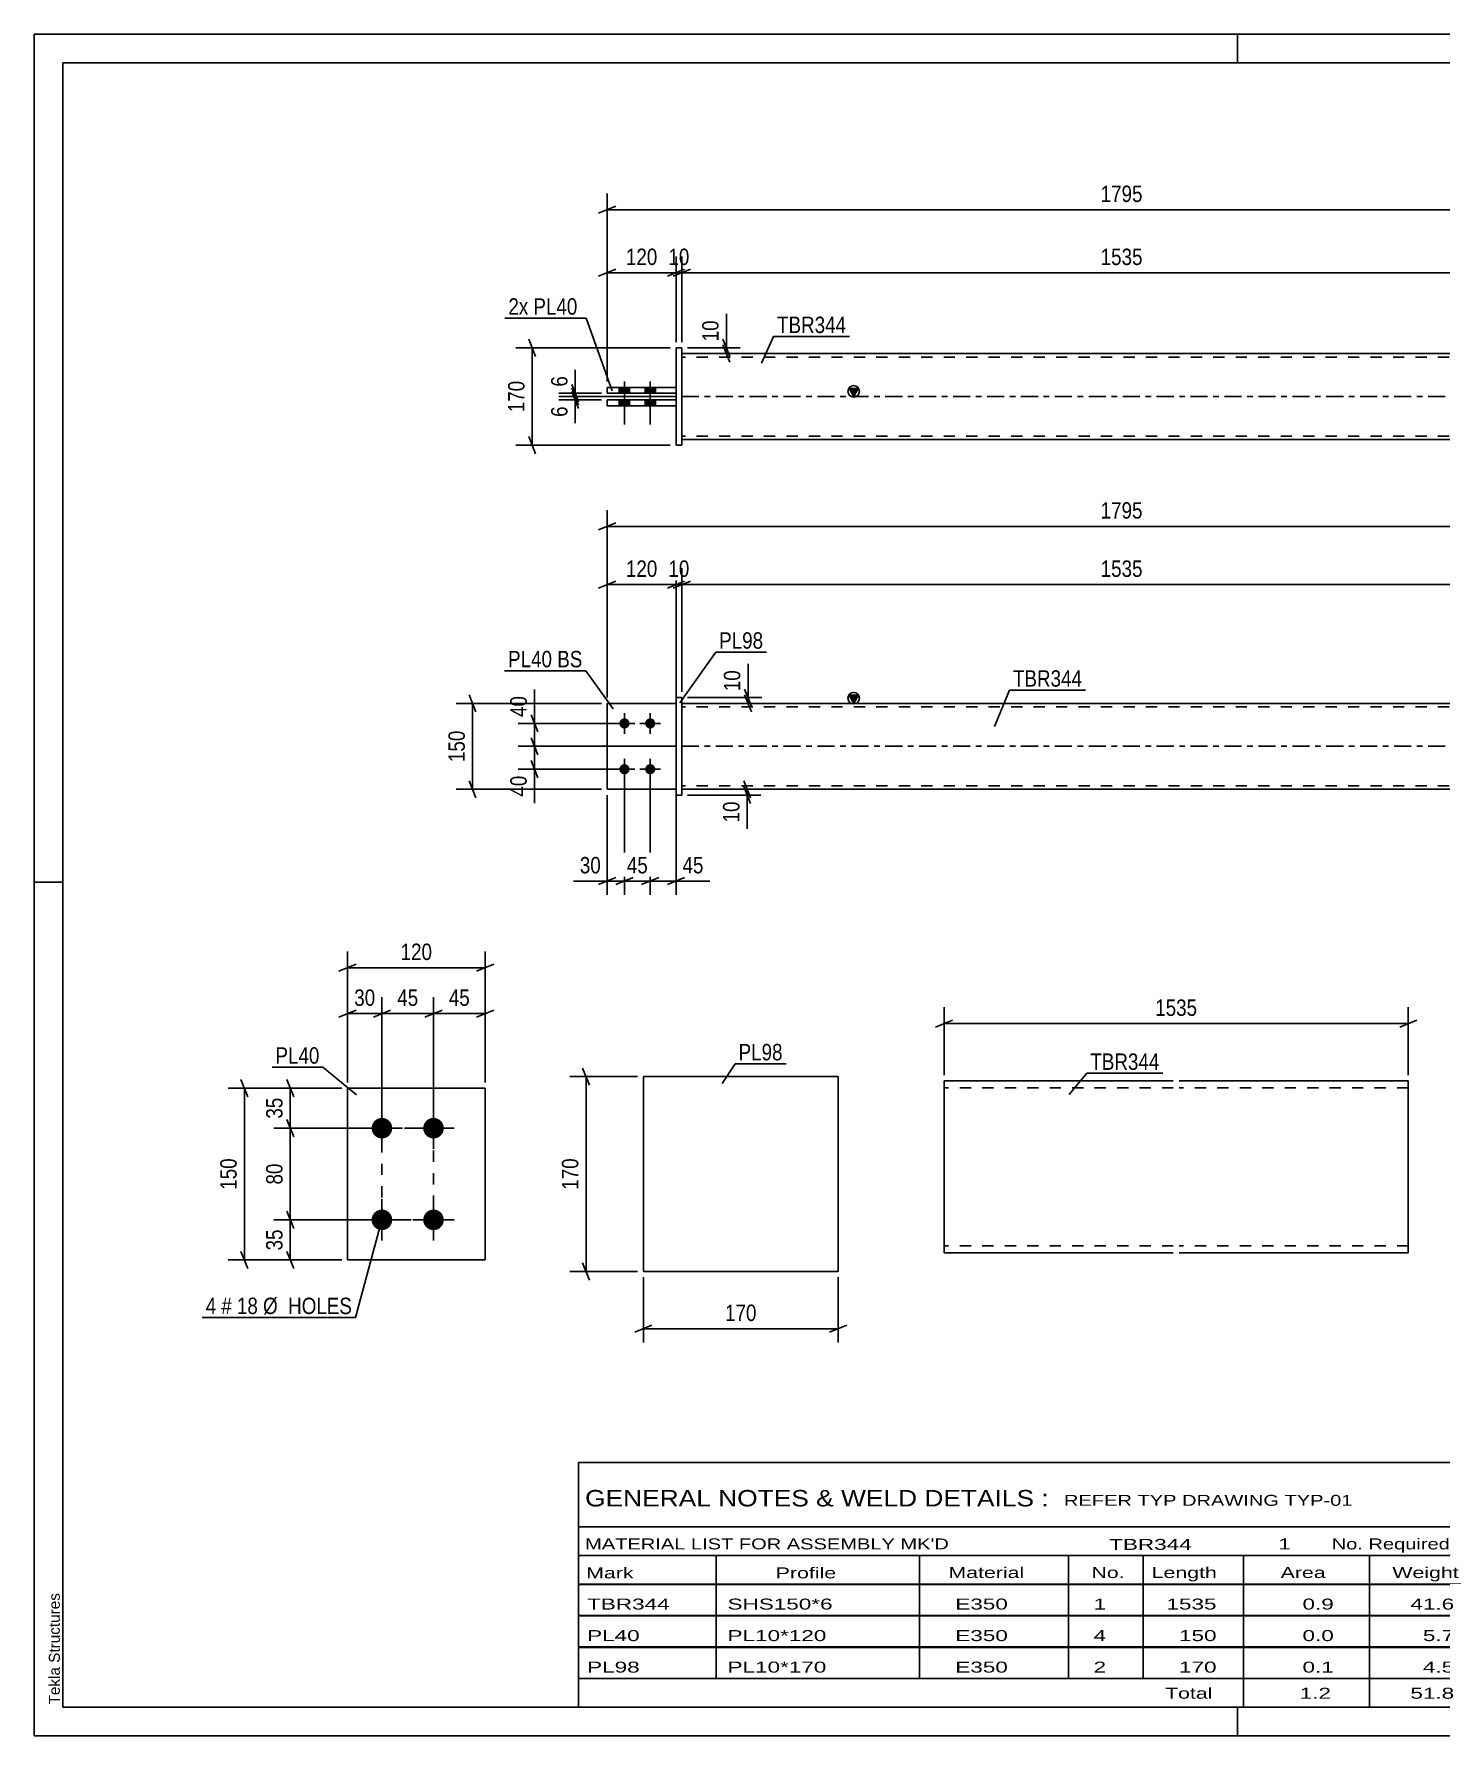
# Model space of a CAD drawing. Header units: millimetres. Extents: x 0 to 420, y 0 to 297.
# Drawn here: x 0 to 245.5, y 0 to 297 of the extents above; entities that cross this region are included whole.
import ezdxf

# ---------------------------------------------------------------- set-up
doc = ezdxf.new("R2010")
doc.units = ezdxf.units.MM
doc.linetypes.add('DXK_LINE_DOT2', pattern=[3.9198, 1.9599, -1.9599])
doc.linetypes.add('DXK_LINE_DOT3', pattern=[5.9187, 2.979, -0.9799, 0.9799, -0.9799])
doc.styles.add('Arial', font='ARIAL.TTF', dxfattribs={"height": 0.2})
doc.styles.add('Arial Narrow', font='ARIALN.TTF', dxfattribs={"height": 0.2})

# ---------------------------------------------------------------- blocks, each defined once
blk = doc.blocks.new('Unknown-581590657-1127')
at = {"color": 5, "linetype": 'Continuous'}
for p, q in [((420, 297), (0, 297)), ((0, 297), (0, 0)), ((0, 292), (0, 297)), ((210, 292), (210, 297)), ((415, 292), (5, 292)), ((5, 292), (5, 5)), ((5, 149), (0, 149)), ((0, 0), (0, 5)), ((5, 5), (415, 5)), ((210, 0), (210, 5)), ((0, 0), (420, 0))]:
    blk.add_line(p, q, dxfattribs=at)
at = {"color": 174, "linetype": 'Continuous', "style": 'Arial'}
blk.add_text('Tekla Structures', height=1.9102, rotation=90, dxfattribs=at).set_placement((4.5, 5.5))
blk = doc.blocks.new('Part-581590657-1420 - 1364')
at = {"color": 7, "linetype": 'DXK_LINE_DOT2'}
for p, q in [((112.01, 180.2), (100.01, 180.2)), ((100.01, 180.2), (100.01, 165.2)), ((112.01, 165.2), (112.01, 180.2)), ((100.01, 165.2), (112.01, 165.2))]:
    blk.add_line(p, q, dxfattribs=at)
blk = doc.blocks.new('Bolt-581590657-1378 - 1364')
at = {"linetype": 'Continuous'}
for points in [[(103.01, 175.8, -1), (103.01, 177.6, -1)], [(107.51, 175.8, -1), (107.51, 177.6, -1)], [(103.01, 167.8, -1), (103.01, 169.6, -1)], [(107.51, 167.8, -1), (107.51, 169.6, -1)]]:
    blk.add_hatch(color=1, dxfattribs=at).paths.add_polyline_path(points)
at = {"color": 1, "linetype": 'Continuous'}
for p, q in [((103.01, 174.9), (103.01, 178.5)), ((107.51, 174.9), (107.51, 178.5)), ((104.81, 176.7), (101.21, 176.7)), ((109.31, 176.7), (105.71, 176.7)), ((103.01, 166.9), (103.01, 170.5)), ((107.51, 166.9), (107.51, 170.5)), ((104.81, 168.7), (101.21, 168.7)), ((109.31, 168.7), (105.71, 168.7))]:
    blk.add_line(p, q, dxfattribs=at)
blk = doc.blocks.new('Part-581590657-1405 - 1364')
at = {"color": 2, "linetype": 'Continuous'}
for p, q in [((112.01, 164.2), (112.01, 181.2)), ((112.01, 181.2), (113.01, 181.2)), ((113.01, 164.2), (113.01, 181.2)), ((112.01, 164.2), (113.01, 164.2))]:
    blk.add_line(p, q, dxfattribs=at)
blk = doc.blocks.new('Part-581590657-1425 - 1364')
at = {"color": 2, "linetype": 'Continuous'}
for p, q in [((112.01, 180.2), (100.01, 180.2)), ((100.01, 180.2), (100.01, 165.2)), ((100.01, 165.2), (112.01, 165.2))]:
    blk.add_line(p, q, dxfattribs=at)
at = {"color": 7, "linetype": 'DXK_LINE_DOT2'}
blk.add_line((112.01, 165.2), (112.01, 180.2), dxfattribs=at)
blk = doc.blocks.new('Part-581590657-1440 - 1364')
at = {"linetype": 'Continuous'}
blk.add_hatch(color=2, dxfattribs=at).paths.add_polyline_path([(143.01, 180.2), (142.21, 181.6), (143.81, 181.6)])
at = {"color": 2, "linetype": 'Continuous'}
for p, q in [((143.01, 180.2), (142.21, 181.6)), ((142.21, 181.6), (143.81, 181.6)), ((143.81, 181.6), (143.01, 180.2)), ((113.01, 180.2), (266.51, 180.2)), ((266.51, 165.2), (113.01, 165.2))]:
    blk.add_line(p, q, dxfattribs=at)
at = {"color": 7, "linetype": 'DXK_LINE_DOT2'}
for p, q in [((113.01, 165.2), (113.01, 180.2)), ((266.51, 179.6), (113.01, 179.6)), ((266.51, 180.2), (266.51, 165.2)), ((266.51, 165.8), (113.01, 165.8))]:
    blk.add_line(p, q, dxfattribs=at)
at = {"color": 7, "linetype": 'DXK_LINE_DOT3'}
blk.add_line((113.01, 172.7), (266.51, 172.7), dxfattribs=at)
at = {"color": 2, "linetype": 'Continuous'}
blk.add_circle((143.01, 181.1), 1, dxfattribs=at)
blk = doc.blocks.new('Part-581590657-1793 - 1767')
at = {"color": 2, "linetype": 'Continuous'}
for p, q in [((100.01, 233.14), (112.01, 233.14)), ((100.01, 232.14), (100.01, 233.14)), ((112.01, 232.14), (100.01, 232.14))]:
    blk.add_line(p, q, dxfattribs=at)
at = {"color": 7, "linetype": 'DXK_LINE_DOT2'}
blk.add_line((112.01, 233.14), (112.01, 232.14), dxfattribs=at)
blk = doc.blocks.new('Part-581590657-1798 - 1767')
at = {"color": 2, "linetype": 'Continuous'}
for p, q in [((100.01, 234.34), (100.01, 235.34)), ((100.01, 235.34), (112.01, 235.34)), ((112.01, 234.34), (100.01, 234.34))]:
    blk.add_line(p, q, dxfattribs=at)
at = {"color": 7, "linetype": 'DXK_LINE_DOT2'}
blk.add_line((112.01, 235.34), (112.01, 234.34), dxfattribs=at)
blk = doc.blocks.new('Part-581590657-1773 - 1767')
at = {"linetype": 'Continuous'}
blk.add_hatch(color=2, dxfattribs=at).paths.add_polyline_path([(143.01, 233.74), (142.21, 235.14), (143.81, 235.14)])
at = {"color": 2, "linetype": 'Continuous'}
for p, q in [((113.01, 241.24), (266.51, 241.24)), ((143.01, 233.74), (142.21, 235.14)), ((142.21, 235.14), (143.81, 235.14)), ((143.81, 235.14), (143.01, 233.74)), ((113.01, 226.24), (266.51, 226.24))]:
    blk.add_line(p, q, dxfattribs=at)
at = {"color": 7, "linetype": 'DXK_LINE_DOT2'}
for p, q in [((113.01, 241.24), (113.01, 226.24)), ((266.51, 240.64), (113.01, 240.64)), ((266.51, 241.24), (266.51, 226.24)), ((266.51, 226.84), (113.01, 226.84))]:
    blk.add_line(p, q, dxfattribs=at)
at = {"color": 7, "linetype": 'DXK_LINE_DOT3'}
blk.add_line((113.01, 233.74), (266.51, 233.74), dxfattribs=at)
at = {"color": 2, "linetype": 'Continuous'}
blk.add_circle((143.01, 234.64), 1, dxfattribs=at)
blk = doc.blocks.new('Part-581590657-1799 - 1767')
at = {"color": 2, "linetype": 'Continuous'}
for p, q in [((112.01, 225.24), (112.01, 242.24)), ((112.01, 242.24), (113.01, 242.24)), ((113.01, 225.24), (113.01, 242.24)), ((112.01, 225.24), (113.01, 225.24))]:
    blk.add_line(p, q, dxfattribs=at)
blk = doc.blocks.new('Bolt-581590657-1801 - 1767')
at = {"linetype": 'Continuous'}
for points in [[(102.11, 234.34), (103.91, 234.34), (103.91, 235.34), (102.11, 235.34)], [(102.11, 234.34), (103.91, 234.34), (103.91, 235.34), (102.11, 235.34)], [(106.61, 234.34), (108.41, 234.34), (108.41, 235.34), (106.61, 235.34)], [(106.61, 234.34), (108.41, 234.34), (108.41, 235.34), (106.61, 235.34)], [(102.11, 232.14), (103.91, 232.14), (103.91, 233.14), (102.11, 233.14)], [(102.11, 232.14), (103.91, 232.14), (103.91, 233.14), (102.11, 233.14)], [(106.61, 232.14), (108.41, 232.14), (108.41, 233.14), (106.61, 233.14)], [(106.61, 232.14), (108.41, 232.14), (108.41, 233.14), (106.61, 233.14)]]:
    blk.add_hatch(color=1, dxfattribs=at).paths.add_polyline_path(points)
at = {"color": 1, "linetype": 'Continuous'}
for p, q in [((102.11, 235.34), (102.11, 234.34)), ((102.11, 235.34), (102.11, 234.34)), ((103.01, 236.34), (103.01, 228.84)), ((103.01, 236.34), (103.01, 228.84)), ((103.91, 235.34), (103.91, 234.34)), ((103.91, 235.34), (103.91, 234.34)), ((106.61, 235.34), (106.61, 234.34)), ((106.61, 235.34), (106.61, 234.34)), ((107.51, 236.34), (107.51, 228.84)), ((107.51, 236.34), (107.51, 228.84)), ((108.41, 235.34), (108.41, 234.34)), ((108.41, 235.34), (108.41, 234.34)), ((102.11, 233.14), (102.11, 232.14)), ((102.11, 233.14), (102.11, 232.14)), ((103.91, 233.14), (103.91, 232.14)), ((103.91, 233.14), (103.91, 232.14)), ((106.61, 233.14), (106.61, 232.14)), ((106.61, 233.14), (106.61, 232.14)), ((108.41, 233.14), (108.41, 232.14)), ((108.41, 233.14), (108.41, 232.14))]:
    blk.add_line(p, q, dxfattribs=at)
blk = doc.blocks.new('Bolt-581590657-2103 - 2040')
at = {"linetype": 'Continuous'}
for points in [[(60.7, 104.26, -1), (60.7, 107.86, -1)], [(69.7, 104.26, -1), (69.7, 107.86, -1)], [(60.7, 88.26, -1), (60.7, 91.86, -1)], [(69.7, 88.26, -1), (69.7, 91.86, -1)]]:
    blk.add_hatch(color=1, dxfattribs=at).paths.add_polyline_path(points)
at = {"color": 1, "linetype": 'Continuous'}
for p, q in [((60.7, 102.46), (60.7, 109.66)), ((69.7, 102.46), (69.7, 109.66)), ((64.3, 106.06), (57.1, 106.06)), ((73.3, 106.06), (66.1, 106.06)), ((60.7, 86.46), (60.7, 93.66)), ((69.7, 86.46), (69.7, 93.66)), ((64.3, 90.06), (57.1, 90.06)), ((73.3, 90.06), (66.1, 90.06))]:
    blk.add_line(p, q, dxfattribs=at)
blk = doc.blocks.new('Part-581590657-2108 - 2040')
at = {"color": 2, "linetype": 'Continuous'}
for p, q in [((78.7, 113.06), (54.7, 113.06)), ((54.7, 113.06), (54.7, 83.06)), ((78.7, 83.06), (78.7, 113.06)), ((54.7, 83.06), (78.7, 83.06))]:
    blk.add_line(p, q, dxfattribs=at)
blk = doc.blocks.new('Part-581590657-2231 - 2225')
at = {"color": 2, "linetype": 'Continuous'}
for p, q in [((106.31, 115.06), (140.31, 115.06)), ((106.31, 81.06), (106.31, 115.06)), ((140.31, 115.06), (140.31, 81.06)), ((140.31, 81.06), (106.31, 81.06))]:
    blk.add_line(p, q, dxfattribs=at)
blk = doc.blocks.new('Part-581590657-2256 - 2248')
at = {"color": 2, "linetype": 'Continuous'}
for p, q in [((158.77, 84.49), (158.77, 114.31)), ((158.77, 114.31), (198.77, 114.31)), ((199.77, 114.31), (239.77, 114.31)), ((239.77, 114.31), (239.77, 114.12)), ((239.77, 114.12), (239.77, 111.91)), ((239.77, 84.31), (239.77, 111.91)), ((158.77, 84.31), (158.77, 84.49)), ((158.77, 84.31), (198.77, 84.31)), ((199.77, 84.31), (239.77, 84.31))]:
    blk.add_line(p, q, dxfattribs=at)
at = {"color": 7, "linetype": 'DXK_LINE_DOT2'}
for p, q in [((198.77, 113.11), (158.77, 113.11)), ((239.77, 113.11), (199.77, 113.11)), ((239.77, 111.91), (239.77, 113.6)), ((158.77, 85.51), (158.77, 85.6)), ((198.77, 85.51), (158.77, 85.51)), ((239.77, 85.51), (199.77, 85.51)), ((239.77, 85.51), (239.77, 85.6))]:
    blk.add_line(p, q, dxfattribs=at)
blk = doc.blocks.new('Rectangle-581590657-2210 - 2040')
at = {"color": 1, "linetype": 'DXK_LINE_DOT2'}
blk.add_lwpolyline([(60.7, 106.06), (69.7, 106.06), (69.7, 90.06), (60.7, 90.06), (60.7, 106.06)], close=True, dxfattribs=at)
blk = doc.blocks.new('StraightDimension-581590657-1609 - 1364')
at = {"color": 7, "linetype": 'Continuous'}
for p, q in [((112.01, 172.7), (84.46, 172.7)), ((86.71, 174.2), (87.91, 171.2)), ((87.31, 168.7), (87.31, 172.7)), ((87.91, 167.2), (86.71, 170.2)), ((102.01, 168.7), (84.46, 168.7))]:
    blk.add_line(p, q, dxfattribs=at)
at = {"color": 0}
blk.add_wipeout([(86.56, 168.17), (82.36, 168.17), (82.36, 163.32), (86.56, 163.32)], dxfattribs=at)
at = {"color": 7, "linetype": 'Continuous'}
blk.add_line((87.31, 168.7), (87.31, 162.79), dxfattribs=at)
blk.add_line((87.31, 168.7), (87.31, 162.79), dxfattribs=at)
at = {"color": 3, "style": 'Arial Narrow'}
blk.add_text('40', height=2.863, rotation=90.0002, dxfattribs=at).set_placement((85.96, 163.92))
blk = doc.blocks.new('StraightDimension-581590657-1600 - 1364')
at = {"color": 7, "linetype": 'Continuous'}
for p, q in [((114.01, 181.2), (126.97, 181.2)), ((123.97, 182.7), (125.17, 179.7)), ((125.17, 178.7), (123.97, 181.7)), ((124.57, 180.2), (124.57, 181.2)), ((114.01, 180.2), (126.97, 180.2))]:
    blk.add_line(p, q, dxfattribs=at)
at = {"color": 0}
blk.add_wipeout([(123.82, 186.58), (119.62, 186.58), (119.62, 181.72), (123.82, 181.72)], dxfattribs=at)
at = {"color": 7, "linetype": 'Continuous'}
blk.add_line((124.57, 181.2), (124.57, 187.1), dxfattribs=at)
blk.add_line((124.57, 181.2), (124.57, 187.1), dxfattribs=at)
at = {"color": 3, "style": 'Arial Narrow'}
blk.add_text('10', height=2.863, rotation=90.0002, dxfattribs=at).set_placement((123.22, 182.32))
blk = doc.blocks.new('StraightDimension-581590657-1560 - 1364')
at = {"color": 7, "linetype": 'Continuous'}
for p, q in [((103.01, 167.7), (103.01, 146.78)), ((100.01, 164.2), (100.01, 146.78)), ((98.51, 148.58), (101.51, 149.78)), ((100.01, 149.18), (103.01, 149.18)), ((104.51, 149.78), (101.51, 148.58))]:
    blk.add_line(p, q, dxfattribs=at)
at = {"color": 0}
blk.add_wipeout([(99.49, 149.93), (99.49, 154.13), (94.63, 154.13), (94.63, 149.93)], dxfattribs=at)
at = {"color": 7, "linetype": 'Continuous'}
blk.add_line((100.01, 149.18), (94.11, 149.18), dxfattribs=at)
blk.add_line((100.01, 149.18), (94.11, 149.18), dxfattribs=at)
at = {"color": 3, "style": 'Arial Narrow'}
blk.add_text('30', height=2.863, dxfattribs=at).set_placement((95.23, 150.53))
blk = doc.blocks.new('StraightDimension-581590657-1452 - 1364')
at = {"color": 7, "linetype": 'Continuous'}
for p, q in [((100.01, 181.2), (100.01, 203.77)), ((112.01, 181.2), (112.01, 203.77)), ((98.51, 200.32), (101.51, 201.52)), ((100.01, 200.92), (112.01, 200.92)), ((113.51, 201.52), (110.51, 200.32))]:
    blk.add_line(p, q, dxfattribs=at)
at = {"color": 0}
blk.add_wipeout([(109.35, 201.67), (109.35, 205.87), (102.67, 205.87), (102.67, 201.67)], dxfattribs=at)
at = {"color": 3, "style": 'Arial Narrow'}
blk.add_text('120', height=2.863, dxfattribs=at).set_placement((103.27, 202.27))
blk = doc.blocks.new('StraightDimension-581590657-1479 - 1364')
at = {"color": 7, "linetype": 'Continuous'}
for p, q in [((112.01, 181.2), (112.01, 203.77)), ((113.01, 182.2), (113.01, 203.77)), ((110.51, 200.32), (113.51, 201.52)), ((114.51, 201.52), (111.51, 200.32)), ((112.01, 200.92), (113.01, 200.92))]:
    blk.add_line(p, q, dxfattribs=at)
at = {"color": 0}
blk.add_wipeout([(114.94, 201.67), (114.94, 205.87), (110.08, 205.87), (110.08, 201.67)], dxfattribs=at)
at = {"color": 3, "style": 'Arial Narrow'}
blk.add_text('10', height=2.863, dxfattribs=at).set_placement((110.68, 202.27))
blk = doc.blocks.new('StraightDimension-581590657-1577 - 1364')
at = {"color": 7, "linetype": 'Continuous'}
for p, q in [((107.51, 167.7), (107.51, 146.78)), ((112.01, 164.2), (112.01, 146.78)), ((106.01, 148.58), (109.01, 149.78)), ((107.51, 149.18), (112.01, 149.18)), ((113.51, 149.78), (110.51, 148.58))]:
    blk.add_line(p, q, dxfattribs=at)
at = {"color": 0}
blk.add_wipeout([(117.39, 149.93), (117.39, 154.13), (112.54, 154.13), (112.54, 149.93)], dxfattribs=at)
at = {"color": 7, "linetype": 'Continuous'}
blk.add_line((112.01, 149.18), (117.92, 149.18), dxfattribs=at)
blk.add_line((112.01, 149.18), (117.92, 149.18), dxfattribs=at)
at = {"color": 3, "style": 'Arial Narrow'}
blk.add_text('45', height=2.863, dxfattribs=at).set_placement((113.14, 150.53))
blk = doc.blocks.new('StraightDimension-581590657-1496 - 1364')
at = {"color": 7, "linetype": 'Continuous'}
for p, q in [((113.01, 182.2), (113.01, 203.77)), ((266.51, 182.2), (266.51, 203.77)), ((114.51, 201.52), (111.51, 200.32)), ((113.01, 200.92), (266.51, 200.92)), ((265.01, 200.32), (268.01, 201.52))]:
    blk.add_line(p, q, dxfattribs=at)
at = {"color": 0}
blk.add_wipeout([(194.02, 201.67), (194.02, 205.87), (185.5, 205.87), (185.5, 201.67)], dxfattribs=at)
at = {"color": 3, "style": 'Arial Narrow'}
blk.add_text('1535', height=2.863, dxfattribs=at).set_placement((186.1, 202.27))
blk = doc.blocks.new('StraightDimension-581590657-1546 - 1364')
at = {"color": 7, "linetype": 'Continuous'}
for p, q in [((100.01, 181.2), (100.01, 213.94)), ((279.51, 181.2), (279.51, 213.94)), ((101.51, 211.69), (98.51, 210.49)), ((100.01, 211.09), (279.51, 211.09)), ((278.01, 210.49), (281.01, 211.69))]:
    blk.add_line(p, q, dxfattribs=at)
at = {"color": 0}
blk.add_wipeout([(194.02, 211.84), (194.02, 216.04), (185.5, 216.04), (185.5, 211.84)], dxfattribs=at)
at = {"color": 3, "style": 'Arial Narrow'}
blk.add_text('1795', height=2.863, dxfattribs=at).set_placement((186.1, 212.44))
blk = doc.blocks.new('StraightDimension-581590657-1570 - 1364')
at = {"color": 7, "linetype": 'Continuous'}
for p, q in [((103.01, 167.7), (103.01, 146.78)), ((107.51, 167.7), (107.51, 146.78)), ((101.51, 148.58), (104.51, 149.78)), ((103.01, 149.18), (107.51, 149.18)), ((109.01, 149.78), (106.01, 148.58))]:
    blk.add_line(p, q, dxfattribs=at)
at = {"color": 0}
blk.add_wipeout([(107.69, 149.93), (107.69, 154.13), (102.83, 154.13), (102.83, 149.93)], dxfattribs=at)
at = {"color": 3, "style": 'Arial Narrow'}
blk.add_text('45', height=2.863, dxfattribs=at).set_placement((103.43, 150.53))
blk = doc.blocks.new('StraightDimension-581590657-1591 - 1364')
at = {"color": 7, "linetype": 'Continuous'}
for p, q in [((123.82, 166.7), (125.02, 163.7)), ((114.01, 165.2), (126.82, 165.2)), ((114.01, 164.2), (126.82, 164.2)), ((125.02, 162.7), (123.82, 165.7)), ((124.42, 164.2), (124.42, 165.2))]:
    blk.add_line(p, q, dxfattribs=at)
at = {"color": 0}
blk.add_wipeout([(123.67, 163.67), (119.47, 163.67), (119.47, 158.82), (123.67, 158.82)], dxfattribs=at)
at = {"color": 7, "linetype": 'Continuous'}
blk.add_line((124.42, 164.2), (124.42, 158.29), dxfattribs=at)
blk.add_line((124.42, 164.2), (124.42, 158.29), dxfattribs=at)
at = {"color": 3, "style": 'Arial Narrow'}
blk.add_text('10', height=2.863, rotation=90.0002, dxfattribs=at).set_placement((123.07, 159.42))
blk = doc.blocks.new('StraightDimension-581590657-1626 - 1364')
at = {"color": 7, "linetype": 'Continuous'}
for p, q in [((102.01, 176.7), (84.46, 176.7)), ((86.71, 178.2), (87.91, 175.2)), ((87.31, 172.7), (87.31, 176.7)), ((112.01, 172.7), (84.46, 172.7)), ((87.91, 171.2), (86.71, 174.2))]:
    blk.add_line(p, q, dxfattribs=at)
at = {"color": 0}
blk.add_wipeout([(86.56, 182.08), (82.36, 182.08), (82.36, 177.22), (86.56, 177.22)], dxfattribs=at)
at = {"color": 7, "linetype": 'Continuous'}
blk.add_line((87.31, 176.7), (87.31, 182.6), dxfattribs=at)
blk.add_line((87.31, 176.7), (87.31, 182.6), dxfattribs=at)
at = {"color": 3, "style": 'Arial Narrow'}
blk.add_text('40', height=2.863, rotation=90.0002, dxfattribs=at).set_placement((85.96, 177.82))
blk = doc.blocks.new('StraightDimension-581590657-1689 - 1364')
at = {"color": 7, "linetype": 'Continuous'}
for p, q in [((77.11, 178.7), (75.91, 181.7)), ((99.01, 180.2), (73.66, 180.2)), ((76.51, 165.2), (76.51, 180.2)), ((75.91, 166.7), (77.11, 163.7)), ((99.01, 165.2), (73.66, 165.2))]:
    blk.add_line(p, q, dxfattribs=at)
at = {"color": 0}
blk.add_wipeout([(75.76, 176.04), (71.56, 176.04), (71.56, 169.36), (75.76, 169.36)], dxfattribs=at)
at = {"color": 3, "style": 'Arial Narrow'}
blk.add_text('150', height=2.863, rotation=90.0002, dxfattribs=at).set_placement((75.16, 169.96))
blk = doc.blocks.new('StraightDimension-581590657-1851 - 1767')
at = {"color": 7, "linetype": 'Continuous'}
for p, q in [((93.82, 235.84), (95.02, 232.84)), ((95.02, 232.24), (93.82, 235.24)), ((99.01, 234.34), (91.57, 234.34)), ((112.01, 233.74), (91.57, 233.74)), ((94.42, 233.74), (94.42, 234.34))]:
    blk.add_line(p, q, dxfattribs=at)
at = {"color": 0}
blk.add_wipeout([(93.67, 237.9), (89.47, 237.9), (89.47, 234.87), (93.67, 234.87)], dxfattribs=at)
at = {"color": 7, "linetype": 'Continuous'}
blk.add_line((94.42, 234.34), (94.42, 238.42), dxfattribs=at)
blk.add_line((94.42, 234.34), (94.42, 238.42), dxfattribs=at)
at = {"color": 3, "style": 'Arial Narrow'}
blk.add_text('6', height=2.86, rotation=90.0002, dxfattribs=at).set_placement((93.07, 235.47))
blk = doc.blocks.new('StraightDimension-581590657-1930 - 1767')
at = {"color": 7, "linetype": 'Continuous'}
for p, q in [((110.51, 254.74), (113.51, 255.94)), ((114.51, 255.94), (111.51, 254.74)), ((112.01, 243.24), (112.01, 258.19)), ((113.01, 243.24), (113.01, 258.19)), ((112.01, 255.34), (113.01, 255.34))]:
    blk.add_line(p, q, dxfattribs=at)
at = {"color": 0}
blk.add_wipeout([(114.94, 256.09), (114.94, 260.29), (110.08, 260.29), (110.08, 256.09)], dxfattribs=at)
at = {"color": 3, "style": 'Arial Narrow'}
blk.add_text('10', height=2.863, dxfattribs=at).set_placement((110.68, 256.69))
blk = doc.blocks.new('StraightDimension-581590657-1835 - 1767')
at = {"color": 7, "linetype": 'Continuous'}
for p, q in [((93.82, 235.24), (95.02, 232.24)), ((95.02, 231.64), (93.82, 234.64)), ((112.01, 233.74), (91.57, 233.74)), ((99.01, 233.14), (91.57, 233.14)), ((94.42, 233.14), (94.42, 233.74))]:
    blk.add_line(p, q, dxfattribs=at)
at = {"color": 0}
blk.add_wipeout([(93.67, 232.62), (89.47, 232.62), (89.47, 229.59), (93.67, 229.59)], dxfattribs=at)
at = {"color": 7, "linetype": 'Continuous'}
blk.add_line((94.42, 233.14), (94.42, 229.07), dxfattribs=at)
blk.add_line((94.42, 233.14), (94.42, 229.07), dxfattribs=at)
at = {"color": 3, "style": 'Arial Narrow'}
blk.add_text('6', height=2.86, rotation=90.0002, dxfattribs=at).set_placement((93.07, 230.19))
blk = doc.blocks.new('StraightDimension-581590657-1868 - 1767')
at = {"color": 7, "linetype": 'Continuous'}
for p, q in [((120.19, 243.74), (121.39, 240.74)), ((114.01, 242.24), (123.19, 242.24)), ((114.01, 241.24), (123.19, 241.24)), ((121.39, 239.74), (120.19, 242.74)), ((120.79, 241.24), (120.79, 242.24))]:
    blk.add_line(p, q, dxfattribs=at)
at = {"color": 0}
blk.add_wipeout([(120.04, 247.63), (115.84, 247.63), (115.84, 242.77), (120.04, 242.77)], dxfattribs=at)
at = {"color": 7, "linetype": 'Continuous'}
blk.add_line((120.79, 242.24), (120.79, 248.15), dxfattribs=at)
blk.add_line((120.79, 242.24), (120.79, 248.15), dxfattribs=at)
at = {"color": 3, "style": 'Arial Narrow'}
blk.add_text('10', height=2.863, rotation=90.0002, dxfattribs=at).set_placement((119.44, 243.37))
blk = doc.blocks.new('StraightDimension-581590657-1879 - 1767')
at = {"color": 7, "linetype": 'Continuous'}
for p, q in [((87.52, 240.74), (86.32, 243.74)), ((111.01, 242.24), (84.07, 242.24)), ((86.92, 225.24), (86.92, 242.24)), ((86.32, 226.74), (87.52, 223.74)), ((111.01, 225.24), (84.07, 225.24))]:
    blk.add_line(p, q, dxfattribs=at)
at = {"color": 0}
blk.add_wipeout([(86.17, 237.09), (81.97, 237.09), (81.97, 230.4), (86.17, 230.4)], dxfattribs=at)
at = {"color": 3, "style": 'Arial Narrow'}
blk.add_text('170', height=2.863, rotation=90.0002, dxfattribs=at).set_placement((85.57, 231))
blk = doc.blocks.new('StraightDimension-581590657-1910 - 1767')
at = {"color": 7, "linetype": 'Continuous'}
for p, q in [((114.51, 255.94), (111.51, 254.74)), ((113.01, 243.24), (113.01, 258.19)), ((265.01, 254.74), (268.01, 255.94)), ((266.51, 243.24), (266.51, 258.19)), ((113.01, 255.34), (266.51, 255.34))]:
    blk.add_line(p, q, dxfattribs=at)
at = {"color": 0}
blk.add_wipeout([(194.02, 256.09), (194.02, 260.29), (185.5, 260.29), (185.5, 256.09)], dxfattribs=at)
at = {"color": 3, "style": 'Arial Narrow'}
blk.add_text('1535', height=2.863, dxfattribs=at).set_placement((186.1, 256.69))
blk = doc.blocks.new('StraightDimension-581590657-1920 - 1767')
at = {"color": 7, "linetype": 'Continuous'}
for p, q in [((98.51, 254.74), (101.51, 255.94)), ((100.01, 236.34), (100.01, 258.19)), ((113.51, 255.94), (110.51, 254.74)), ((112.01, 243.24), (112.01, 258.19)), ((100.01, 255.34), (112.01, 255.34))]:
    blk.add_line(p, q, dxfattribs=at)
at = {"color": 0}
blk.add_wipeout([(109.35, 256.09), (109.35, 260.29), (102.67, 260.29), (102.67, 256.09)], dxfattribs=at)
at = {"color": 3, "style": 'Arial Narrow'}
blk.add_text('120', height=2.863, dxfattribs=at).set_placement((103.27, 256.69))
blk = doc.blocks.new('StraightDimension-581590657-1941 - 1767')
at = {"color": 7, "linetype": 'Continuous'}
for p, q in [((100.01, 236.34), (100.01, 269.19)), ((279.51, 236.34), (279.51, 269.19)), ((101.51, 266.94), (98.51, 265.74)), ((100.01, 266.34), (279.51, 266.34)), ((278.01, 265.74), (281.01, 266.94))]:
    blk.add_line(p, q, dxfattribs=at)
at = {"color": 0}
blk.add_wipeout([(194.02, 267.09), (194.02, 271.29), (185.5, 271.29), (185.5, 267.09)], dxfattribs=at)
at = {"color": 3, "style": 'Arial Narrow'}
blk.add_text('1795', height=2.863, dxfattribs=at).set_placement((186.1, 267.69))
blk = doc.blocks.new('StraightDimension-581590657-2133 - 2040')
at = {"color": 7, "linetype": 'Continuous'}
for p, q in [((60.7, 107.06), (60.7, 128.91)), ((69.7, 107.06), (69.7, 128.91)), ((59.2, 125.46), (62.2, 126.66)), ((60.7, 126.06), (69.7, 126.06)), ((71.2, 126.66), (68.2, 125.46))]:
    blk.add_line(p, q, dxfattribs=at)
at = {"color": 0}
blk.add_wipeout([(67.63, 126.81), (67.63, 131.01), (62.77, 131.01), (62.77, 126.81)], dxfattribs=at)
at = {"color": 3, "style": 'Arial Narrow'}
blk.add_text('45', height=2.863, dxfattribs=at).set_placement((63.37, 127.41))
blk = doc.blocks.new('StraightDimension-581590657-2165 - 2040')
at = {"color": 7, "linetype": 'Continuous'}
for p, q in [((59.7, 90.06), (41.85, 90.06)), ((44.1, 91.56), (45.3, 88.56)), ((44.7, 83.06), (44.7, 90.06)), ((45.3, 81.56), (44.1, 84.56)), ((53.7, 83.06), (41.85, 83.06))]:
    blk.add_line(p, q, dxfattribs=at)
at = {"color": 0}
blk.add_wipeout([(43.95, 88.99), (39.75, 88.99), (39.75, 84.13), (43.95, 84.13)], dxfattribs=at)
at = {"color": 3, "style": 'Arial Narrow'}
blk.add_text('35', height=2.863, rotation=90.0002, dxfattribs=at).set_placement((43.35, 84.73))
blk = doc.blocks.new('StraightDimension-581590657-2123 - 2040')
at = {"color": 7, "linetype": 'Continuous'}
for p, q in [((54.7, 114.06), (54.7, 128.91)), ((60.7, 107.06), (60.7, 128.91)), ((53.2, 125.46), (56.2, 126.66)), ((54.7, 126.06), (60.7, 126.06)), ((62.2, 126.66), (59.2, 125.46))]:
    blk.add_line(p, q, dxfattribs=at)
at = {"color": 0}
blk.add_wipeout([(60.13, 126.81), (60.13, 131.01), (55.27, 131.01), (55.27, 126.81)], dxfattribs=at)
at = {"color": 3, "style": 'Arial Narrow'}
blk.add_text('30', height=2.863, dxfattribs=at).set_placement((55.87, 127.41))
blk = doc.blocks.new('StraightDimension-581590657-2112 - 2040')
at = {"color": 7, "linetype": 'Continuous'}
for p, q in [((54.7, 114.06), (54.7, 136.91)), ((78.7, 114.06), (78.7, 136.91)), ((56.2, 134.66), (53.2, 133.46)), ((54.7, 134.06), (78.7, 134.06)), ((77.2, 133.46), (80.2, 134.66))]:
    blk.add_line(p, q, dxfattribs=at)
at = {"color": 0}
blk.add_wipeout([(70.04, 134.81), (70.04, 139.01), (63.36, 139.01), (63.36, 134.81)], dxfattribs=at)
at = {"color": 3, "style": 'Arial Narrow'}
blk.add_text('120', height=2.863, dxfattribs=at).set_placement((63.96, 135.41))
blk = doc.blocks.new('StraightDimension-581590657-2143 - 2040')
at = {"color": 7, "linetype": 'Continuous'}
for p, q in [((69.7, 107.06), (69.7, 128.91)), ((78.7, 114.06), (78.7, 128.91)), ((68.2, 125.46), (71.2, 126.66)), ((69.7, 126.06), (78.7, 126.06)), ((80.2, 126.66), (77.2, 125.46))]:
    blk.add_line(p, q, dxfattribs=at)
at = {"color": 0}
blk.add_wipeout([(76.63, 126.81), (76.63, 131.01), (71.77, 131.01), (71.77, 126.81)], dxfattribs=at)
at = {"color": 3, "style": 'Arial Narrow'}
blk.add_text('45', height=2.863, dxfattribs=at).set_placement((72.37, 127.41))
blk = doc.blocks.new('StraightDimension-581590657-2154 - 2040')
at = {"color": 7, "linetype": 'Continuous'}
for p, q in [((53.7, 113.06), (33.85, 113.06)), ((37.3, 111.56), (36.1, 114.56)), ((36.7, 83.06), (36.7, 113.06)), ((36.1, 84.56), (37.3, 81.56)), ((53.7, 83.06), (33.85, 83.06))]:
    blk.add_line(p, q, dxfattribs=at)
at = {"color": 0}
blk.add_wipeout([(35.95, 101.4), (31.75, 101.4), (31.75, 94.72), (35.95, 94.72)], dxfattribs=at)
at = {"color": 3, "style": 'Arial Narrow'}
blk.add_text('150', height=2.863, rotation=90.0002, dxfattribs=at).set_placement((35.35, 95.32))
blk = doc.blocks.new('StraightDimension-581590657-2181 - 2040')
at = {"color": 7, "linetype": 'Continuous'}
for p, q in [((45.3, 104.56), (44.1, 107.56)), ((59.7, 106.06), (41.85, 106.06)), ((44.7, 90.06), (44.7, 106.06)), ((59.7, 90.06), (41.85, 90.06)), ((44.1, 91.56), (45.3, 88.56))]:
    blk.add_line(p, q, dxfattribs=at)
at = {"color": 0}
blk.add_wipeout([(43.95, 100.49), (39.75, 100.49), (39.75, 95.63), (43.95, 95.63)], dxfattribs=at)
at = {"color": 3, "style": 'Arial Narrow'}
blk.add_text('80', height=2.863, rotation=90.0002, dxfattribs=at).set_placement((43.35, 96.23))
blk = doc.blocks.new('StraightDimension-581590657-2194 - 2040')
at = {"color": 7, "linetype": 'Continuous'}
for p, q in [((53.7, 113.06), (41.85, 113.06)), ((44.1, 114.56), (45.3, 111.56)), ((44.7, 106.06), (44.7, 113.06)), ((45.3, 104.56), (44.1, 107.56)), ((59.7, 106.06), (41.85, 106.06))]:
    blk.add_line(p, q, dxfattribs=at)
at = {"color": 0}
blk.add_wipeout([(43.95, 111.99), (39.75, 111.99), (39.75, 107.13), (43.95, 107.13)], dxfattribs=at)
at = {"color": 3, "style": 'Arial Narrow'}
blk.add_text('35', height=2.863, rotation=90.0002, dxfattribs=at).set_placement((43.35, 107.73))
blk = doc.blocks.new('StraightDimension-581590657-2233 - 2225')
at = {"color": 7, "linetype": 'Continuous'}
for p, q in [((96.91, 113.56), (95.71, 116.56)), ((105.31, 115.06), (93.46, 115.06)), ((96.31, 81.06), (96.31, 115.06)), ((105.31, 81.06), (93.46, 81.06)), ((95.71, 82.56), (96.91, 79.56))]:
    blk.add_line(p, q, dxfattribs=at)
at = {"color": 0}
blk.add_wipeout([(95.56, 101.4), (91.36, 101.4), (91.36, 94.72), (95.56, 94.72)], dxfattribs=at)
at = {"color": 3, "style": 'Arial Narrow'}
blk.add_text('170', height=2.863, rotation=90.0002, dxfattribs=at).set_placement((94.96, 95.32))
blk = doc.blocks.new('StraightDimension-581590657-2240 - 2225')
at = {"color": 7, "linetype": 'Continuous'}
for p, q in [((106.31, 80.06), (106.31, 68.66)), ((140.31, 80.06), (140.31, 68.66)), ((107.81, 71.66), (104.81, 70.46)), ((138.81, 70.46), (141.81, 71.66)), ((106.31, 71.06), (140.31, 71.06))]:
    blk.add_line(p, q, dxfattribs=at)
at = {"color": 0}
blk.add_wipeout([(126.65, 71.81), (126.65, 76.01), (119.97, 76.01), (119.97, 71.81)], dxfattribs=at)
at = {"color": 3, "style": 'Arial Narrow'}
blk.add_text('170', height=2.863, dxfattribs=at).set_placement((120.57, 72.41))
blk = doc.blocks.new('StraightDimension-581590657-2261 - 2248')
at = {"color": 7, "linetype": 'Continuous'}
for p, q in [((160.27, 124.91), (157.27, 123.71)), ((158.77, 115.31), (158.77, 127.16)), ((238.27, 123.71), (241.27, 124.91)), ((239.77, 115.31), (239.77, 127.16)), ((158.77, 124.31), (239.77, 124.31))]:
    blk.add_line(p, q, dxfattribs=at)
at = {"color": 0}
blk.add_wipeout([(203.53, 125.06), (203.53, 129.26), (195.02, 129.26), (195.02, 125.06)], dxfattribs=at)
at = {"color": 3, "style": 'Arial Narrow'}
blk.add_text('1535', height=2.863, dxfattribs=at).set_placement((195.62, 125.66))
blk = doc.blocks.new('Unknown-581590657-2870')
at = {"color": 7, "linetype": 'Continuous'}
for p, q in [((95, 47.75), (255, 47.75)), ((95, 36.5), (95, 47.75)), ((255, 47.75), (255, 36.5)), ((95, 36.5), (255, 36.5)), ((95, 36.5), (95, 31.5)), ((255, 36.5), (255, 31.5)), ((95, 31.5), (255, 31.5)), ((95, 31.5), (95, 26.5)), ((119, 31.5), (119, 26.5)), ((154.5, 31.5), (154.5, 26.5)), ((180.5, 31.5), (180.5, 26.5)), ((193.5, 31.5), (193.5, 26.5)), ((211, 31.5), (211, 26.5)), ((233, 31.5), (233, 26.5)), ((255, 31.5), (255, 26.5)), ((95, 26.5), (255, 26.5)), ((95, 26.45), (95, 21.05)), ((95, 26.45), (255, 26.45)), ((119, 26.5), (119, 21)), ((154.5, 26.5), (154.5, 21)), ((180.5, 26.5), (180.5, 21)), ((193.5, 26.5), (193.5, 21)), ((211, 26.5), (211, 21)), ((233, 26.5), (233, 21)), ((255, 26.45), (255, 21.05)), ((95, 21.05), (255, 21.05)), ((95, 20.95), (95, 15.55)), ((95, 20.95), (255, 20.95)), ((119, 21), (119, 15.5)), ((154.5, 21), (154.5, 15.5)), ((180.5, 21), (180.5, 15.5)), ((193.5, 21), (193.5, 15.5)), ((211, 21), (211, 15.5)), ((233, 21), (233, 15.5)), ((255, 20.95), (255, 15.55)), ((95, 15.55), (255, 15.55)), ((95, 15.45), (95, 10.05)), ((95, 15.45), (255, 15.45)), ((119, 15.5), (119, 10)), ((154.5, 15.5), (154.5, 10)), ((180.5, 15.5), (180.5, 10)), ((193.5, 15.5), (193.5, 10)), ((211, 15.5), (211, 10)), ((233, 15.5), (233, 10)), ((255, 15.45), (255, 10.05)), ((95, 10.05), (255, 10.05)), ((95, 10), (255, 10)), ((95, 10), (95, 5)), ((211, 10), (211, 5)), ((233, 10), (233, 5)), ((255, 10), (255, 5)), ((95, 5), (255, 5))]:
    blk.add_line(p, q, dxfattribs=at)
at = {"color": 7, "style": 'Arial Narrow'}
for s, height, width, p in [('GENERAL NOTES & WELD DETAILS :', 2.8633, 1.4, (96.15, 40.06)), ('REFER TYP DRAWING TYP-01', 1.9089, 1.6, (179.7, 40.16)), ("MATERIAL LIST FOR ASSEMBLY MK'D", 1.9089, 1.6, (96.15, 32.56)), ('TBR344', 1.909, 1.794707, (187.59, 32.47)), ('1', 1.91, 1.794707, (217.08, 32.56)), ('No. Required', 1.9089, 1.6, (226.41, 32.56)), ('Mark', 1.909, 1.7, (96.34, 27.5)), ('Profile', 1.909, 1.7, (129.41, 27.5)), ('Material', 1.909, 1.7, (159.54, 27.56)), ('No.', 1.909, 1.7, (184.5, 27.56)), ('Length', 1.909, 1.7, (195, 27.56)), ('Area', 1.909, 1.7, (217.5, 27.56)), ('Weight', 1.909, 1.7, (237, 27.56))]:
    blk.add_text(s, height=height, dxfattribs=dict(at, width=width)).set_placement(p)
at = {"color": 7, "linetype": 'Continuous', "style": 'Arial Narrow'}
for s, height, width, p in [('TBR344', 1.909, 1.794707, (96.5, 22.06)), ('SHS150*6', 1.909, 1.794707, (121, 22.06)), ('E350', 1.909, 1.794707, (160.74, 22.06)), ('1', 1.91, 1.794707, (184.86, 22.06)), ('1535', 1.909, 1.794707, (197.58, 22.06)), ('0.9', 1.909, 1.794707, (221.32, 22.06)), ('41.6', 1.909, 1.794707, (240.14, 22.06)), ('PL40', 1.909, 1.794707, (96.5, 16.56)), ('PL10*120', 1.909, 1.794707, (121, 16.56)), ('E350', 1.909, 1.794707, (160.74, 16.56)), ('4', 1.91, 1.794707, (184.86, 16.56)), ('150', 1.909, 1.794707, (199.77, 16.56)), ('0.0', 1.909, 1.794707, (221.32, 16.56)), ('5.7', 1.909, 1.794707, (242.33, 16.56)), ('PL98', 1.909, 1.794707, (96.5, 11.06)), ('PL10*170', 1.909, 1.794707, (121, 11.06)), ('E350', 1.909, 1.794707, (160.74, 11.06)), ('2', 1.91, 1.794707, (184.86, 11.06)), ('170', 1.909, 1.794707, (199.77, 11.06)), ('0.1', 1.909, 1.794707, (221.32, 11.06)), ('4.5', 1.909, 1.794707, (242.33, 11.06)), ('Total', 1.909, 1.7, (197.33, 6.5)), ('1.2', 1.909, 1.794707, (220.83, 6.5)), ('51.8', 1.909, 1.794707, (240.14, 6.5))]:
    blk.add_text(s, height=height, dxfattribs=dict(at, width=width)).set_placement(p)
blk = doc.blocks.new('Mark-581590657-1400 - 1364')
at = {"color": 0}
blk.add_wipeout([(127.22, 189.74), (127.22, 192.74), (119.54, 192.74), (119.54, 189.74)], dxfattribs=at)
blk.add_wipeout([(127.22, 189.74), (127.22, 192.74), (119.54, 192.74), (119.54, 189.74)], dxfattribs=at)
at = {"color": 30, "linetype": 'Continuous'}
for p, q in [((112.65, 180.28), (118.94, 189.14)), ((118.94, 189.14), (127.82, 189.14))]:
    blk.add_line(p, q, dxfattribs=at)
at = {"color": 3, "style": 'Arial Narrow'}
blk.add_text('PL98', height=2.863, dxfattribs=at).set_placement((119.54, 189.74))
blk = doc.blocks.new('Mark-581590657-1436 - 1364')
at = {"color": 0}
blk.add_wipeout([(182.85, 183.11), (182.85, 186.11), (170.8, 186.11), (170.8, 183.11)], dxfattribs=at)
blk.add_wipeout([(182.85, 183.11), (182.85, 186.11), (170.8, 186.11), (170.8, 183.11)], dxfattribs=at)
at = {"color": 30, "linetype": 'Continuous'}
for p, q in [((167.59, 176.17), (170.2, 182.51)), ((170.2, 182.51), (183.45, 182.51))]:
    blk.add_line(p, q, dxfattribs=at)
at = {"color": 3, "style": 'Arial Narrow'}
blk.add_text('TBR344', height=2.863, dxfattribs=at).set_placement((170.8, 183.11))
blk = doc.blocks.new('MarkSet-581590657-1758 - 1364')
at = {"color": 0}
blk.add_wipeout([(90.39, 186.49), (90.39, 189.49), (82.71, 189.49), (82.71, 186.49)], dxfattribs=at)
blk.add_wipeout([(90.39, 186.49), (90.39, 189.49), (82.71, 189.49), (82.71, 186.49)], dxfattribs=at)
blk.add_wipeout([(95.67, 186.49), (95.67, 189.49), (91.29, 189.49), (91.29, 186.49)], dxfattribs=at)
blk.add_wipeout([(95.67, 186.49), (95.67, 189.49), (91.29, 189.49), (91.29, 186.49)], dxfattribs=at)
at = {"color": 30, "linetype": 'Continuous'}
for p in [(82.11, 185.89), (101.05, 179.26)]:
    blk.add_line(p, (96.27, 185.89), dxfattribs=at)
at = {"color": 3, "style": 'Arial Narrow'}
for s, p in [('PL40', (82.71, 186.49)), ('BS', (91.29, 186.49))]:
    blk.add_text(s, height=2.863, dxfattribs=at).set_placement(p)
blk = doc.blocks.new('Mark-581590657-1769 - 1767')
at = {"color": 0}
blk.add_wipeout([(141.7, 244.82), (141.7, 247.82), (129.64, 247.82), (129.64, 244.82)], dxfattribs=at)
blk.add_wipeout([(141.7, 244.82), (141.7, 247.82), (129.64, 247.82), (129.64, 244.82)], dxfattribs=at)
at = {"color": 30, "linetype": 'Continuous'}
for p, q in [((126.94, 239.55), (129.04, 244.22)), ((129.04, 244.22), (142.3, 244.22))]:
    blk.add_line(p, q, dxfattribs=at)
at = {"color": 3, "style": 'Arial Narrow'}
blk.add_text('TBR344', height=2.863, dxfattribs=at).set_placement((129.64, 244.82))
blk = doc.blocks.new('MarkSet-581590657-1979 - 1767')
at = {"color": 30, "linetype": 'Continuous'}
blk.add_line((100.86, 234.73), (96.31, 247.43), dxfattribs=at)
at = {"color": 0}
blk.add_wipeout([(86.23, 248.03), (86.23, 251.03), (82.76, 251.03), (82.76, 248.03)], dxfattribs=at)
blk.add_wipeout([(86.23, 248.03), (86.23, 251.03), (82.76, 251.03), (82.76, 248.03)], dxfattribs=at)
blk.add_wipeout([(94.81, 248.03), (94.81, 251.03), (87.13, 251.03), (87.13, 248.03)], dxfattribs=at)
blk.add_wipeout([(94.81, 248.03), (94.81, 251.03), (87.13, 251.03), (87.13, 248.03)], dxfattribs=at)
at = {"color": 30, "linetype": 'Continuous'}
blk.add_line((82.16, 247.43), (96.31, 247.43), dxfattribs=at)
at = {"color": 3, "style": 'Arial Narrow'}
for s, p in [('2x', (82.76, 248.03)), ('PL40', (87.13, 248.03))]:
    blk.add_text(s, height=2.863, dxfattribs=at).set_placement(p)
blk = doc.blocks.new('Mark-581590657-2099 - 2040')
at = {"color": 0}
blk.add_wipeout([(31.77, 73.62), (31.77, 76.62), (29.95, 76.62), (29.95, 73.62)], dxfattribs=at)
blk.add_wipeout([(31.77, 73.62), (31.77, 76.62), (29.95, 76.62), (29.95, 73.62)], dxfattribs=at)
blk.add_wipeout([(34.5, 73.62), (34.5, 76.62), (32.67, 76.62), (32.67, 73.62)], dxfattribs=at)
blk.add_wipeout([(34.5, 73.62), (34.5, 76.62), (32.67, 76.62), (32.67, 73.62)], dxfattribs=at)
at = {"color": 3, "style": 'Arial Narrow'}
blk.add_text('4', height=2.86, dxfattribs=at).set_placement((29.95, 73.62))
at = {"color": 0}
blk.add_wipeout([(39.06, 73.62), (39.06, 76.62), (35.4, 76.62), (35.4, 73.62)], dxfattribs=at)
blk.add_wipeout([(39.06, 73.62), (39.06, 76.62), (35.4, 76.62), (35.4, 73.62)], dxfattribs=at)
at = {"color": 3, "style": 'Arial Narrow'}
blk.add_text('#', height=2.86, dxfattribs=at).set_placement((32.67, 73.62))
at = {"color": 0}
blk.add_wipeout([(55.49, 73.62), (55.49, 76.62), (39.96, 76.62), (39.96, 73.62)], dxfattribs=at)
blk.add_wipeout([(55.49, 73.62), (55.49, 76.62), (39.96, 76.62), (39.96, 73.62)], dxfattribs=at)
at = {"color": 7, "linetype": 'Continuous'}
for p in [(60.7, 90.06), (29.35, 73.02)]:
    blk.add_line(p, (56.09, 73.02), dxfattribs=at)
at = {"color": 3, "style": 'Arial Narrow'}
for s, p in [('18', (35.4, 73.62)), ('Ø  HOLES', (39.96, 73.62))]:
    blk.add_text(s, height=2.863, dxfattribs=at).set_placement(p)
blk = doc.blocks.new('Mark-581590657-2104 - 2040')
at = {"color": 0}
blk.add_wipeout([(49.79, 117.32), (49.79, 120.32), (42.12, 120.32), (42.12, 117.32)], dxfattribs=at)
blk.add_wipeout([(49.79, 117.32), (49.79, 120.32), (42.12, 120.32), (42.12, 117.32)], dxfattribs=at)
at = {"color": 30, "linetype": 'Continuous'}
for p in [(41.52, 116.72), (56.29, 111.87)]:
    blk.add_line(p, (50.39, 116.72), dxfattribs=at)
at = {"color": 3, "style": 'Arial Narrow'}
blk.add_text('PL40', height=2.863, dxfattribs=at).set_placement((42.12, 117.32))
blk = doc.blocks.new('Mark-581590657-2227 - 2225')
at = {"color": 0}
blk.add_wipeout([(130.61, 117.9), (130.61, 120.9), (122.93, 120.9), (122.93, 117.9)], dxfattribs=at)
blk.add_wipeout([(130.61, 117.9), (130.61, 120.9), (122.93, 120.9), (122.93, 117.9)], dxfattribs=at)
at = {"color": 30, "linetype": 'Continuous'}
for p, q in [((120.09, 113.86), (122.33, 117.3)), ((122.33, 117.3), (131.21, 117.3))]:
    blk.add_line(p, q, dxfattribs=at)
at = {"color": 3, "style": 'Arial Narrow'}
blk.add_text('PL98', height=2.863, dxfattribs=at).set_placement((122.93, 117.9))
blk = doc.blocks.new('Mark-581590657-2252 - 2248')
at = {"color": 0}
blk.add_wipeout([(196.35, 116.24), (196.35, 119.24), (184.3, 119.24), (184.3, 116.24)], dxfattribs=at)
blk.add_wipeout([(196.35, 116.24), (196.35, 119.24), (184.3, 119.24), (184.3, 116.24)], dxfattribs=at)
at = {"color": 30, "linetype": 'Continuous'}
for p, q in [((180.62, 111.94), (183.7, 115.64)), ((183.7, 115.64), (196.95, 115.64))]:
    blk.add_line(p, q, dxfattribs=at)
at = {"color": 3, "style": 'Arial Narrow'}
blk.add_text('TBR344', height=2.863, dxfattribs=at).set_placement((184.3, 116.24))

msp = doc.modelspace()

# ---------------------------------------------------------------- block references
for name in ['Unknown-581590657-1127', 'Part-581590657-1799 - 1767', 'Part-581590657-1773 - 1767', 'Part-581590657-1798 - 1767', 'Bolt-581590657-1801 - 1767', 'Part-581590657-1793 - 1767', 'Part-581590657-1405 - 1364', 'Part-581590657-1440 - 1364', 'Part-581590657-1420 - 1364', 'Part-581590657-1425 - 1364', 'Bolt-581590657-1378 - 1364', 'Part-581590657-2108 - 2040', 'Part-581590657-2231 - 2225', 'Part-581590657-2256 - 2248', 'Bolt-581590657-2103 - 2040', 'Rectangle-581590657-2210 - 2040', 'Unknown-581590657-2870']:
    msp.add_blockref(name, (0, 0))

# ---------------------------------------------------------------- next in the draw order: block references
for name in ['StraightDimension-581590657-1930 - 1767', 'StraightDimension-581590657-1851 - 1767', 'StraightDimension-581590657-1600 - 1364', 'StraightDimension-581590657-1609 - 1364', 'StraightDimension-581590657-2133 - 2040', 'StraightDimension-581590657-2261 - 2248', 'Mark-581590657-2227 - 2225', 'StraightDimension-581590657-2233 - 2225', 'StraightDimension-581590657-2165 - 2040']:
    msp.add_blockref(name, (0, 0))

# ---------------------------------------------------------------- next in the draw order: block references
for name in ['StraightDimension-581590657-1868 - 1767', 'StraightDimension-581590657-1835 - 1767', 'StraightDimension-581590657-1452 - 1364', 'StraightDimension-581590657-1560 - 1364', 'StraightDimension-581590657-1577 - 1364', 'StraightDimension-581590657-2123 - 2040', 'Mark-581590657-2252 - 2248', 'StraightDimension-581590657-2240 - 2225']:
    msp.add_blockref(name, (0, 0))

# ---------------------------------------------------------------- next in the draw order: block references
for name in ['StraightDimension-581590657-1879 - 1767', 'StraightDimension-581590657-1479 - 1364', 'StraightDimension-581590657-1570 - 1364', 'StraightDimension-581590657-1591 - 1364', 'StraightDimension-581590657-2112 - 2040']:
    msp.add_blockref(name, (0, 0))

# ---------------------------------------------------------------- next in the draw order: block references
for name in ['StraightDimension-581590657-1910 - 1767', 'StraightDimension-581590657-1496 - 1364', 'StraightDimension-581590657-2143 - 2040', 'StraightDimension-581590657-2154 - 2040']:
    msp.add_blockref(name, (0, 0))

# ---------------------------------------------------------------- next in the draw order: block references
for name in ['StraightDimension-581590657-1920 - 1767', 'StraightDimension-581590657-1546 - 1364', 'StraightDimension-581590657-2181 - 2040']:
    msp.add_blockref(name, (0, 0))

# ---------------------------------------------------------------- next in the draw order: block references
for name in ['StraightDimension-581590657-1941 - 1767', 'Mark-581590657-1436 - 1364', 'StraightDimension-581590657-1626 - 1364', 'StraightDimension-581590657-2194 - 2040', 'Mark-581590657-2099 - 2040']:
    msp.add_blockref(name, (0, 0))

# ---------------------------------------------------------------- next in the draw order: block references
for name in ['MarkSet-581590657-1979 - 1767', 'Mark-581590657-1769 - 1767', 'Mark-581590657-1400 - 1364', 'StraightDimension-581590657-1689 - 1364', 'Mark-581590657-2104 - 2040']:
    msp.add_blockref(name, (0, 0))

# ---------------------------------------------------------------- next in the draw order: block references
msp.add_blockref('MarkSet-581590657-1758 - 1364', (0, 0))

doc.saveas('drawing.dxf')
